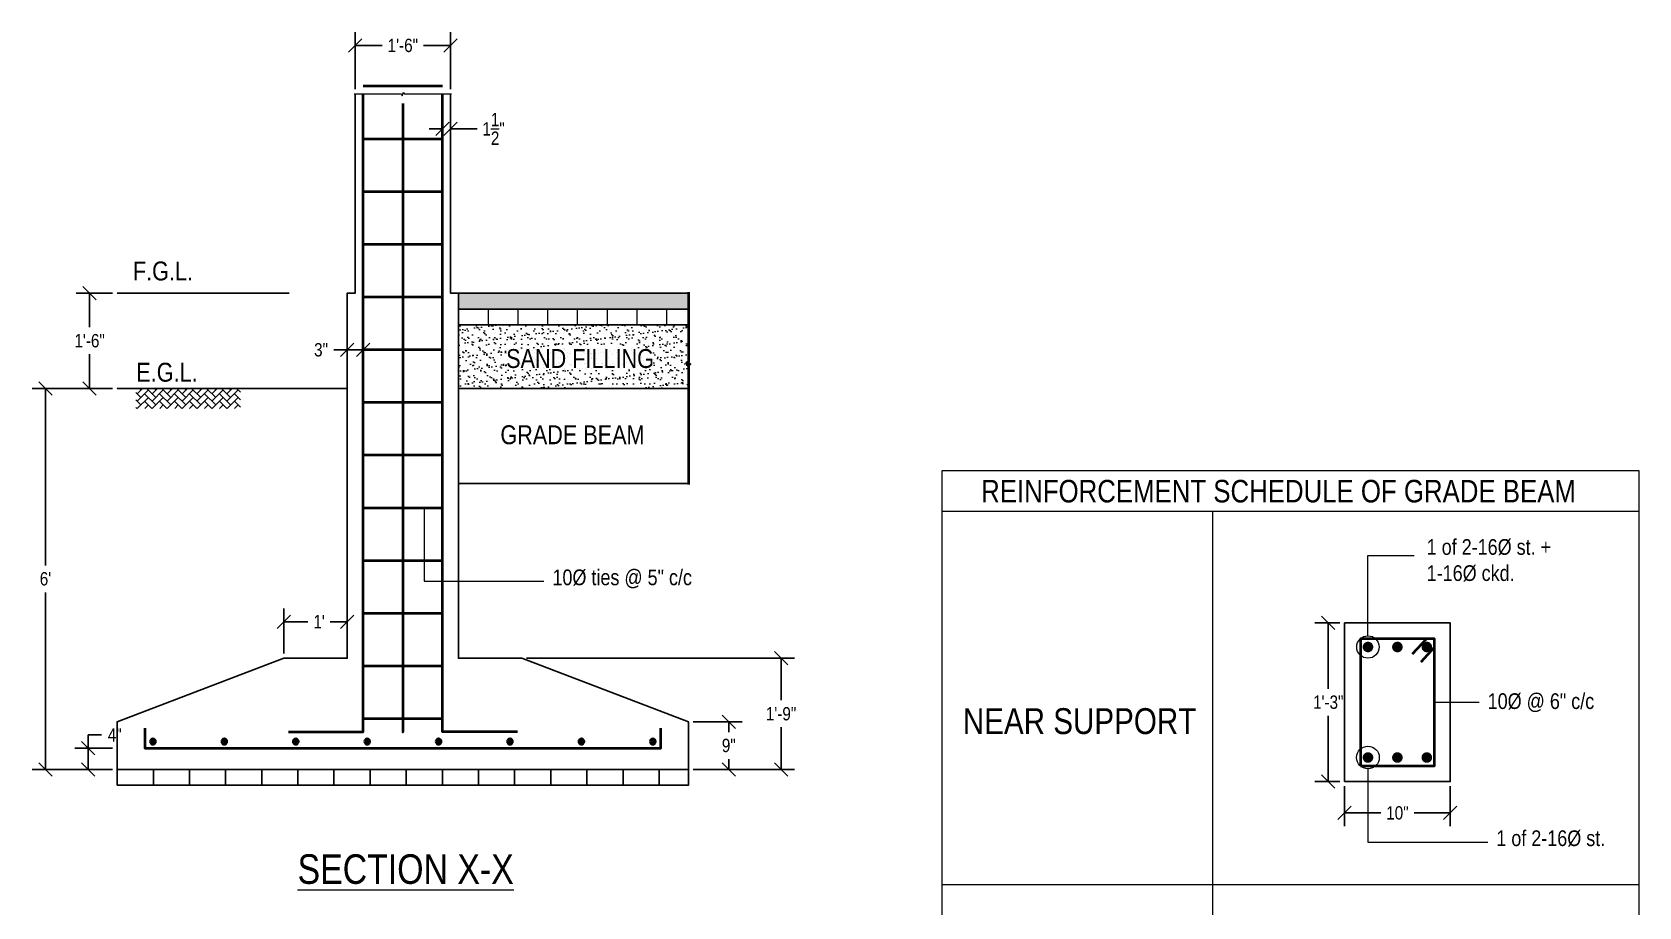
# Model space of a CAD drawing. Header units: inches. Extents: x 442 to 751, y 203 to 530.
# Drawn here: x 447.7 to 751.4, y 364.4 to 529.8 of the extents above; entities that cross this region are included whole.
import ezdxf

# ---------------------------------------------------------------- set-up
doc = ezdxf.new("R2010")
doc.units = ezdxf.units.IN
doc.header["$LTSCALE"] = 15
doc.header["$MEASUREMENT"] = 0
for name, color, linetype, lineweight in [('Column', 200, 'Continuous', 25), ('Dimension', 2, 'Continuous', 13), ('Footing', 81, 'Continuous', 25), ('Hatch', 9, 'Continuous', 13), ('Reinforcement', 1, 'Continuous', 40), ('Text', 5, 'Continuous', 13)]:
    doc.layers.add(name, color=color, linetype=linetype, lineweight=lineweight)
doc.styles.add('AR', font='ARIALN.TTF')
doc.dimstyles.new('Ar_1.0_14', dxfattribs={"dimscale": 14, "dimtxt": 0.18, "dimasz": 0.18, "dimexe": 0.18, "dimexo": 0.0625, "dimgap": 0.09, "dimtad": 0, "dimtih": 1, "dimtoh": 1, "dimdec": 4, "dimzin": 0, "dimdsep": 46, "dimlunit": 4, "dimtxsty": 'AR', "dimblk": 'OBLIQUE', "dimcen": 0.09, "dimadec": 0, "dimazin": 0, "dimtfac": 1, "dimtdec": 4, "dimtofl": 0, "dimtmove": 0, "dimatfit": 3, "dimfxl": 1, "dimtolj": 1, "dimtzin": 0, "dimarcsym": 0})
doc.dimstyles.new('AR_1.0_14_0.5', dxfattribs={"dimscale": 14, "dimtxt": 0.18, "dimasz": 0.18, "dimexe": 0.18, "dimexo": 0.0625, "dimgap": 0.09, "dimtad": 0, "dimtih": 1, "dimtoh": 1, "dimdec": 4, "dimlfac": 0.5, "dimzin": 0, "dimdsep": 46, "dimlunit": 4, "dimtxsty": 'AR', "dimblk": 'OBLIQUE', "dimcen": 0.09, "dimadec": 0, "dimazin": 0, "dimtfac": 1, "dimtdec": 4, "dimtofl": 0, "dimtmove": 0, "dimatfit": 3, "dimfxl": 1, "dimtolj": 1, "dimtzin": 0, "dimarcsym": 0})

# ---------------------------------------------------------------- blocks, each defined once
blk = doc.blocks.new('*U1')
at = {"layer": 'Reinforcement'}
blk.add_line((2.47, 0), (2.47, 15), dxfattribs=at)
blk = doc.blocks.new('*U2')
at = {"layer": 'Reinforcement', "color": 0, "linetype": 'ByBlock', "lineweight": -2, "transparency": 16777216, "rotation": 89.99999999999993}
for p in [(525.24, 517.05), (525.24, 507.09), (525.24, 497.12), (525.24, 487.16), (525.24, 477.2), (525.24, 467.24), (525.24, 457.28), (525.24, 447.31), (525.24, 437.35), (525.24, 427.39), (525.24, 417.43), (525.24, 407.47), (525.24, 397.5)]:
    blk.add_blockref('*U1', p, dxfattribs=at)
blk = doc.blocks.new('*U3')
at = {"layer": 'Reinforcement'}
h = blk.add_hatch(color=256, dxfattribs=at)
h.dxf.hatch_style = 1
h.paths.add_polyline_path([(1.61, 0.84, 1), (0.61, 0.84, 1)])
blk.add_lwpolyline([(0.61, 0.84, 1), (1.61, 0.84, 1)], format="xyb", close=True, dxfattribs=at)
blk = doc.blocks.new('*U4')
at = {"layer": 'Reinforcement', "color": 0, "linetype": 'ByBlock', "lineweight": -2, "transparency": 16777216}
for p in [(468.98, 394.43), (482.48, 394.43), (495.98, 394.43), (509.49, 394.43), (522.99, 394.43), (536.49, 394.43), (549.99, 394.43), (563.49, 394.43)]:
    blk.add_blockref('*U3', p, dxfattribs=at)
blk = doc.blocks.new('_Oblique')
at = {"color": 0, "linetype": 'ByBlock', "lineweight": -2}
blk.add_line((-0.5, -0.5), (0.5, 0.5), dxfattribs=at)
blk = doc.blocks.new('*D6')
at = {"layer": 'Defpoints', "color": 0, "transparency": 16777216}
for p in [(695.78, 418.11), (692.71, 388.11), (695.78, 388.11)]:
    blk.add_point(p, dxfattribs=at)
at = {"layer": 'Dimension', "color": 0, "lineweight": -2, "transparency": 16777216}
for p, q in [((694.91, 418.11), (690.19, 418.11)), ((692.71, 418.11), (692.71, 405.65)), ((692.71, 388.11), (692.71, 400.56)), ((694.91, 388.11), (690.19, 388.11))]:
    blk.add_line(p, q, dxfattribs=at)
at = {"layer": 'Dimension', "color": 0, "lineweight": -2, "transparency": 16777216, "xscale": 2.52, "yscale": 2.52, "zscale": 2.52}
for p, rotation in [((692.71, 418.11), 90), ((692.71, 388.11), 270)]:
    blk.add_blockref('_Oblique', p, dxfattribs=dict(at, rotation=rotation))
at = {"layer": 'Dimension', "color": 0, "transparency": 16777216, "insert": (692.71, 403.11), "char_height": 2.52, "attachment_point": 5, "style": 'AR'}
blk.add_mtext('\\A1;1\'-3"', dxfattribs=at)
blk = doc.blocks.new('*D8')
at = {"layer": 'Defpoints', "color": 0, "transparency": 16777216}
for p in [(695.78, 388.11), (715.78, 388.11), (715.78, 382.19)]:
    blk.add_point(p, dxfattribs=at)
at = {"layer": 'Dimension', "color": 0, "lineweight": -2, "transparency": 16777216}
for p, q in [((695.78, 387.23), (695.78, 379.67)), ((715.78, 387.23), (715.78, 379.67)), ((695.78, 382.19), (702.63, 382.19)), ((715.78, 382.19), (708.94, 382.19))]:
    blk.add_line(p, q, dxfattribs=at)
at = {"layer": 'Dimension', "color": 0, "lineweight": -2, "transparency": 16777216, "xscale": 2.52, "yscale": 2.52, "zscale": 2.52, "rotation": 180}
blk.add_blockref('_Oblique', (695.78, 382.19), dxfattribs=at)
at = {"layer": 'Dimension', "color": 0, "lineweight": -2, "transparency": 16777216, "xscale": 2.52, "yscale": 2.52, "zscale": 2.52}
blk.add_blockref('_Oblique', (715.78, 382.19), dxfattribs=at)
at = {"layer": 'Dimension', "color": 0, "transparency": 16777216, "insert": (705.78, 382.19), "char_height": 2.52, "attachment_point": 5, "style": 'AR'}
blk.add_mtext('\\A1;10"', dxfattribs=at)
blk = doc.blocks.new('*D20')
at = {"layer": 'Defpoints', "color": 0, "transparency": 16777216}
for p in [(458.26, 394.43), (463.74, 394.43), (463.74, 390.43)]:
    blk.add_point(p, dxfattribs=at)
at = {"layer": 'Dimension', "color": 0, "lineweight": -2, "transparency": 16777216}
for p, q in [((458.26, 394.43), (458.26, 396.95)), ((458.26, 396.95), (460.78, 396.95)), ((462.87, 394.43), (455.74, 394.43)), ((458.26, 390.43), (458.26, 394.43)), ((462.87, 390.43), (455.74, 390.43))]:
    blk.add_line(p, q, dxfattribs=at)
at = {"layer": 'Dimension', "color": 0, "lineweight": -2, "transparency": 16777216, "xscale": 2.52, "yscale": 2.52, "zscale": 2.52}
for p, rotation in [((458.26, 394.43), 90), ((458.26, 390.43), 270)]:
    blk.add_blockref('_Oblique', p, dxfattribs=dict(at, rotation=rotation))
at = {"layer": 'Dimension', "color": 0, "transparency": 16777216, "insert": (463.27, 396.95), "char_height": 2.52, "attachment_point": 5, "style": 'AR'}
blk.add_mtext('\\A1;4"', dxfattribs=at)
blk = doc.blocks.new('*D21')
at = {"layer": 'Defpoints', "color": 0, "transparency": 16777216}
for p in [(571.74, 399.43), (579.37, 399.43), (571.74, 390.43)]:
    blk.add_point(p, dxfattribs=at)
at = {"layer": 'Dimension', "color": 0, "lineweight": -2, "transparency": 16777216}
for p, q in [((572.62, 399.43), (581.89, 399.43)), ((579.37, 399.43), (579.37, 397.48)), ((579.37, 390.43), (579.37, 392.38)), ((572.62, 390.43), (581.89, 390.43))]:
    blk.add_line(p, q, dxfattribs=at)
at = {"layer": 'Dimension', "color": 0, "lineweight": -2, "transparency": 16777216, "xscale": 2.52, "yscale": 2.52, "zscale": 2.52}
for p, rotation in [((579.37, 399.43), 90), ((579.37, 390.43), 270)]:
    blk.add_blockref('_Oblique', p, dxfattribs=dict(at, rotation=rotation))
at = {"layer": 'Dimension', "color": 0, "transparency": 16777216, "insert": (579.37, 394.93), "char_height": 2.52, "attachment_point": 5, "style": 'AR'}
blk.add_mtext('\\A1;9"', dxfattribs=at)
blk = doc.blocks.new('*D22')
at = {"layer": 'Defpoints', "color": 0, "transparency": 16777216}
for p in [(540.24, 411.43), (571.74, 390.43), (589.25, 390.43)]:
    blk.add_point(p, dxfattribs=at)
at = {"layer": 'Dimension', "color": 0, "lineweight": -2, "transparency": 16777216}
for p, q in [((541.12, 411.43), (591.77, 411.43)), ((589.25, 411.43), (589.25, 403.48)), ((589.25, 390.43), (589.25, 398.38)), ((572.62, 390.43), (591.77, 390.43))]:
    blk.add_line(p, q, dxfattribs=at)
at = {"layer": 'Dimension', "color": 0, "lineweight": -2, "transparency": 16777216, "xscale": 2.52, "yscale": 2.52, "zscale": 2.52}
for p, rotation in [((589.25, 411.43), 90), ((589.25, 390.43), 270)]:
    blk.add_blockref('_Oblique', p, dxfattribs=dict(at, rotation=rotation))
at = {"layer": 'Dimension', "color": 0, "transparency": 16777216, "insert": (589.25, 400.93), "char_height": 2.52, "attachment_point": 5, "style": 'AR'}
blk.add_mtext('\\A1;1\'-9"', dxfattribs=at)
blk = doc.blocks.new('*D23')
at = {"layer": 'Defpoints', "color": 0, "transparency": 16777216}
for p in [(507.24, 418.34), (495.24, 411.43), (507.24, 411.43)]:
    blk.add_point(p, dxfattribs=at)
at = {"layer": 'Dimension', "color": 0, "lineweight": -2, "transparency": 16777216}
for p, q in [((495.24, 412.31), (495.24, 420.86)), ((507.24, 412.31), (507.24, 420.86)), ((495.24, 418.34), (499.79, 418.34)), ((507.24, 418.34), (504.02, 418.34))]:
    blk.add_line(p, q, dxfattribs=at)
at = {"layer": 'Dimension', "color": 0, "lineweight": -2, "transparency": 16777216, "xscale": 2.52, "yscale": 2.52, "zscale": 2.52, "rotation": 180}
blk.add_blockref('_Oblique', (495.24, 418.34), dxfattribs=at)
at = {"layer": 'Dimension', "color": 0, "lineweight": -2, "transparency": 16777216, "xscale": 2.52, "yscale": 2.52, "zscale": 2.52}
blk.add_blockref('_Oblique', (507.24, 418.34), dxfattribs=at)
at = {"layer": 'Dimension', "color": 0, "transparency": 16777216, "insert": (501.91, 418.34), "char_height": 2.52, "attachment_point": 5, "style": 'AR'}
blk.add_mtext("\\A1;1'", dxfattribs=at)
blk = doc.blocks.new('*D24')
at = {"layer": 'Defpoints', "color": 0, "transparency": 16777216}
for p in [(507.24, 469.71), (507.24, 469.71), (510.24, 469.71)]:
    blk.add_point(p, dxfattribs=at)
at = {"layer": 'Dimension', "color": 0, "lineweight": -2, "transparency": 16777216}
for p, q in [((507.24, 470.58), (507.24, 472.23)), ((510.24, 470.58), (510.24, 472.23)), ((507.24, 469.71), (504.72, 469.71)), ((510.24, 469.71), (507.24, 469.71))]:
    blk.add_line(p, q, dxfattribs=at)
at = {"layer": 'Dimension', "color": 0, "lineweight": -2, "transparency": 16777216, "xscale": 2.52, "yscale": 2.52, "zscale": 2.52, "rotation": 180}
blk.add_blockref('_Oblique', (507.24, 469.71), dxfattribs=at)
at = {"layer": 'Dimension', "color": 0, "lineweight": -2, "transparency": 16777216, "xscale": 2.52, "yscale": 2.52, "zscale": 2.52}
blk.add_blockref('_Oblique', (510.24, 469.71), dxfattribs=at)
at = {"layer": 'Dimension', "color": 0, "transparency": 16777216, "insert": (502.27, 469.71), "char_height": 2.52, "attachment_point": 5, "style": 'AR'}
blk.add_mtext('\\A1;3"', dxfattribs=at)
blk = doc.blocks.new('*D25')
at = {"layer": 'Defpoints', "color": 0, "transparency": 16777216}
for p in [(525.24, 511.48), (526.74, 511.48), (526.74, 496.34)]:
    blk.add_point(p, dxfattribs=at)
at = {"layer": 'Dimension', "color": 0, "lineweight": -2, "transparency": 16777216}
for p, q in [((525.24, 512.35), (525.24, 514)), ((526.74, 497.22), (526.74, 514)), ((525.24, 511.48), (522.72, 511.48)), ((526.74, 511.48), (531.78, 511.48))]:
    blk.add_line(p, q, dxfattribs=at)
at = {"layer": 'Dimension', "color": 0, "lineweight": -2, "transparency": 16777216, "xscale": 2.52, "yscale": 2.52, "zscale": 2.52}
blk.add_blockref('_Oblique', (525.24, 511.48), dxfattribs=at)
at = {"layer": 'Dimension', "color": 0, "lineweight": -2, "transparency": 16777216, "xscale": 2.52, "yscale": 2.52, "zscale": 2.52, "rotation": 180}
blk.add_blockref('_Oblique', (526.74, 511.48), dxfattribs=at)
at = {"layer": 'Dimension', "color": 0, "transparency": 16777216, "insert": (534.89, 511.48), "char_height": 2.52, "attachment_point": 5, "style": 'AR'}
blk.add_mtext('\\A1;1{\\H1x;\\S1/2;}"', dxfattribs=at)
blk = doc.blocks.new('*D28')
at = {"layer": 'Defpoints', "color": 0, "transparency": 16777216}
for p in [(526.74, 527.24), (508.74, 518.08), (526.74, 518.08)]:
    blk.add_point(p, dxfattribs=at)
at = {"layer": 'Dimension', "color": 0, "lineweight": -2, "transparency": 16777216}
for p, q in [((508.74, 518.96), (508.74, 529.76)), ((526.74, 518.96), (526.74, 529.76)), ((508.74, 527.24), (513.83, 527.24)), ((526.74, 527.24), (521.65, 527.24))]:
    blk.add_line(p, q, dxfattribs=at)
at = {"layer": 'Dimension', "color": 0, "lineweight": -2, "transparency": 16777216, "xscale": 2.52, "yscale": 2.52, "zscale": 2.52, "rotation": 180}
blk.add_blockref('_Oblique', (508.74, 527.24), dxfattribs=at)
at = {"layer": 'Dimension', "color": 0, "lineweight": -2, "transparency": 16777216, "xscale": 2.52, "yscale": 2.52, "zscale": 2.52}
blk.add_blockref('_Oblique', (526.74, 527.24), dxfattribs=at)
at = {"layer": 'Dimension', "color": 0, "transparency": 16777216, "insert": (517.74, 527.24), "char_height": 2.52, "attachment_point": 5, "style": 'AR'}
blk.add_mtext('\\A1;1\'-6"', dxfattribs=at)
blk = doc.blocks.new('*U29')
at = {"layer": 'Footing'}
blk.add_line((0, 3), (0, 0), dxfattribs=at)
blk = doc.blocks.new('*U30')
at = {"layer": 'Hatch', "color": 0, "linetype": 'ByBlock', "lineweight": -2, "transparency": 16777216}
for p in [(463.74, 387.43), (470.57, 387.43), (477.4, 387.43), (484.23, 387.43), (491.06, 387.43), (497.89, 387.43), (504.72, 387.43), (511.55, 387.43), (518.38, 387.43), (525.21, 387.43), (532.05, 387.43), (538.88, 387.43), (545.71, 387.43), (552.54, 387.43), (559.37, 387.43), (566.2, 387.43)]:
    blk.add_blockref('*U29', p, dxfattribs=at)
blk = doc.blocks.new('*U31')
at = {"layer": 'Hatch'}
blk.add_line((0, 3), (0, 0), dxfattribs=at)
blk = doc.blocks.new('*U32')
at = {"color": 0, "linetype": 'ByBlock', "lineweight": -2, "transparency": 16777216}
for p in [(528.24, 474.43), (533.86, 474.43), (539.49, 474.43), (545.11, 474.43), (550.73, 474.43), (556.35, 474.43), (561.98, 474.43), (567.6, 474.43)]:
    blk.add_blockref('*U31', p, dxfattribs=at)
blk = doc.blocks.new('*D33')
at = {"layer": 'Defpoints', "color": 0, "transparency": 16777216}
for p in [(463.74, 480.43), (458.52, 462.43), (463.74, 462.43)]:
    blk.add_point(p, dxfattribs=at)
at = {"layer": 'Dimension', "color": 0, "lineweight": -2, "transparency": 16777216}
for p, q in [((462.87, 480.43), (456, 480.43)), ((458.52, 480.43), (458.52, 473.98)), ((458.52, 462.43), (458.52, 468.88)), ((462.87, 462.43), (456, 462.43))]:
    blk.add_line(p, q, dxfattribs=at)
at = {"layer": 'Dimension', "color": 0, "lineweight": -2, "transparency": 16777216, "xscale": 2.52, "yscale": 2.52, "zscale": 2.52}
for p, rotation in [((458.52, 480.43), 90), ((458.52, 462.43), 270)]:
    blk.add_blockref('_Oblique', p, dxfattribs=dict(at, rotation=rotation))
at = {"layer": 'Dimension', "color": 0, "transparency": 16777216, "insert": (458.52, 471.43), "char_height": 2.52, "attachment_point": 5, "style": 'AR'}
blk.add_mtext('\\A1;1\'-6"', dxfattribs=at)
blk = doc.blocks.new('*D34')
at = {"layer": 'Defpoints', "color": 0, "transparency": 16777216}
for p in [(463.74, 462.43), (450.17, 390.43), (463.74, 390.43)]:
    blk.add_point(p, dxfattribs=at)
at = {"layer": 'Dimension', "color": 0, "lineweight": -2, "transparency": 16777216}
for p, q in [((462.87, 462.43), (447.65, 462.43)), ((450.17, 462.43), (450.17, 428.98)), ((450.17, 390.43), (450.17, 423.88)), ((462.87, 390.43), (447.65, 390.43))]:
    blk.add_line(p, q, dxfattribs=at)
at = {"layer": 'Dimension', "color": 0, "lineweight": -2, "transparency": 16777216, "xscale": 2.52, "yscale": 2.52, "zscale": 2.52}
for p, rotation in [((450.17, 462.43), 90), ((450.17, 390.43), 270)]:
    blk.add_blockref('_Oblique', p, dxfattribs=dict(at, rotation=rotation))
at = {"layer": 'Dimension', "color": 0, "transparency": 16777216, "insert": (450.17, 426.43), "char_height": 2.52, "attachment_point": 5, "style": 'AR'}
blk.add_mtext("\\A1;6'", dxfattribs=at)

msp = doc.modelspace()

# ---------------------------------------------------------------- hatches: boundary and pattern name
at = {"layer": 'Hatch'}
h = msp.add_hatch(dxfattribs=at)
h.set_pattern_fill('AR-CONC', color=256, scale=0.5)
h.set_pattern_definition([(50, (0, 0), (3.586301, -0.313761), [0.375, -4.125]), (355, (0, 0), (-0.693757, 3.76096), [0.3, -3.3]), (100.45144, (0.299, -0.026), (2.892544, 3.4472), [0.318701, -3.50571]), (46.1842, (0, 1), (5.336207, -0.827596), [0.5625, -6.1875]), (96.6356, (0.4447, 0.931), (4.67331, 4.870593), [0.47805, -5.25857]), (351.1842, (0, 1), (4.67331, 4.870593), [0.45, -4.95]), (21, (0.5, 0.75), (2.984535, -2.013094), [0.375, -4.125]), (326, (0.5, 0.75), (1.216577, 3.62575), [0.3, -3.3]), (71.45144, (0.7487, 0.5822), (4.201112, 1.612656), [0.318701, -3.50571]), (37.5, (0, 0), (0.0607993, 1.6644693), [0, -3.26, 0, -3.35, 0, -3.3125]), (7.5, (0, 0), (1.3153477, 1.9720586), [0, -1.91, 0, -3.185, 0, -1.2625]), (327.5, (-1.115, 0), (2.6691122, -0.1127744), [0, -1.25, 0, -3.9, 0, -5.175]), (317.5, (-1.615, 0), (2.915931, 0.500525), [0, -1.625, 0, -2.59, 0, -3.675])])
h.paths.add_polyline_path([(571.74045, 480.43027), (528.24045, 480.43027), (528.24045, 477.43027), (571.74045, 477.43027)])
h.paths.add_polyline_path([(526.74045, 286.0697), (526.74045, 298.0697), (508.74045, 298.0697), (508.74045, 286.0697)])
h = msp.add_hatch(dxfattribs=at)
h.set_pattern_fill('AR-SAND', color=256)
h.paths.add_polyline_path([(571.74045, 474.43027), (528.24045, 474.43027), (528.24045, 462.43027), (571.74045, 462.43027), (571.74045, 466.88954), (572.08389, 467.01454), (571.39702, 467.26454), (571.74045, 467.38954)])
h.paths.add_polyline_path([(536.34975, 465.30545), (566.14895, 465.30545), (566.14895, 470.84691), (536.34975, 470.84691)], flags=24)
h = msp.add_hatch(dxfattribs=at)
h.set_pattern_fill('AR-HBONE', color=256, scale=0.25)
h.set_pattern_definition([(45, (-7.6731, -18), (0, 1.4142136), [3, -1]), (135, (-6.966, -17.2929), (1e-16, 1.4142136), [3, -1])])
h.paths.add_polyline_path([(487.03142, 458.61842), (487.03142, 462.43027), (467.26583, 462.43027), (467.26583, 458.61842)])

# ---------------------------------------------------------------- linework, layer by layer
for p, q in [((463.74045, 480.43027), (496.24762, 480.43027)), ((528.24045, 477.43027), (571.74045, 477.43027)), ((528.24045, 474.43027), (571.74045, 474.43027)), ((571.74045, 462.43027), (528.24045, 462.43027)), ((571.74045, 444.43027), (528.24045, 444.43027))]:
    msp.add_line(p, q)
msp.add_lwpolyline([(507.24045, 462.43027), (463.74045, 462.43027)], close=True)
at = {"layer": 'Column'}
msp.add_line((526.74045, 480.43027), (526.74045, 518.0803), dxfattribs=at)
msp.add_lwpolyline([(463.74045, 387.43027), (463.74045, 399.43027), (495.24045, 411.43027), (507.24045, 411.43027), (507.24045, 480.43027), (508.74045, 480.43027), (508.74045, 518.0803)], dxfattribs=at)
msp.add_lwpolyline([(695.78048, 388.10757), (715.78048, 388.10757), (715.78048, 418.10757), (695.78048, 418.10757)], close=True, dxfattribs=at)
at = {"layer": 'Dimension'}
msp.add_line((712.78048, 403.10757), (721.23343, 403.10757), dxfattribs=at)
at = {"layer": 'Dimension', "linetype": 'Continuous', "ltscale": 5}
msp.add_lwpolyline([(508.56045, 518.0803), (517.49045, 518.0803), (517.61545, 517.73687), (517.86545, 518.42374), (517.99045, 518.0803), (526.92045, 518.0803)], dxfattribs=at)
at = {"layer": 'Dimension'}
for points in [[(521.76269, 439.82116), (521.76269, 425.96834), (544.39968, 425.96834)], [(700.21879, 415.67413), (700.21879, 430.82409), (708.93917, 430.82409)], [(700.21879, 390.51939), (700.21879, 376.66657), (722.85578, 376.66657)]]:
    msp.add_lwpolyline(points, dxfattribs=at)
for centre, radius in [((700.21879, 413.55356), 2.12057), ((700.21879, 392.66158), 2.14219)]:
    msp.add_circle(centre, radius, dxfattribs=at)
at = {"layer": 'Footing'}
msp.add_line((571.74045, 390.43027), (463.74045, 390.43027), dxfattribs=at)
msp.add_lwpolyline([(571.74045, 480.43027), (526.74045, 480.43027), (528.24045, 480.43027), (528.24045, 411.43027), (540.24045, 411.43027), (571.74045, 399.43027), (571.74045, 387.43027), (463.74045, 387.43027)], dxfattribs=at)
at = {"layer": 'Hatch'}
for p, q in [((619.68038, 439.22607), (751.43474, 439.22607)), ((670.79819, 439.22607), (670.79819, 289.46874)), ((619.68038, 368.66733), (751.43474, 368.66733))]:
    msp.add_line(p, q, dxfattribs=at)
msp.add_lwpolyline([(619.68038, 289.46874), (619.68038, 439.22607), (619.68038, 446.9082), (751.43474, 446.9082), (751.43474, 289.46874)], close=True, dxfattribs=at)
at = {"layer": 'Reinforcement'}
for p, q in [((517.74045, 516.26426), (517.74045, 397.50298)), ((711.28749, 415.10757), (708.59883, 412.20265)), ((712.78048, 413.49449), (710.20709, 410.71412))]:
    msp.add_line(p, q, dxfattribs=at)
for points in [[(496.0899, 397.50298), (510.24045, 397.50298), (510.24045, 518.0803)], [(539.391, 397.50298), (525.24045, 397.50298), (525.24045, 518.0803)], [(468.97903, 398.20735), (468.97903, 394.43027), (566.50188, 394.43027), (566.50188, 398.20735)]]:
    msp.add_lwpolyline(points, dxfattribs=at)
at = {"layer": 'Reinforcement', "linetype": 'Continuous'}
msp.add_lwpolyline([(571.74045, 480.61027), (571.74045, 467.38954), (571.39702, 467.26454), (572.08389, 467.01454), (571.74045, 466.88954), (571.74045, 444.25027)], dxfattribs=at)
at = {"layer": 'Reinforcement'}
msp.add_lwpolyline([(698.78048, 391.10757), (712.78048, 391.10757), (712.78048, 415.10757), (698.78048, 415.10757)], close=True, dxfattribs=at)
for points, const_width in [([(699.71879, 413.55356, 1), (700.71879, 413.55356, 1)], 1), ([(705.28048, 413.55356, 1), (706.28048, 413.55356, 1)], 1), ([(711.84216, 413.55356, -1), (710.84216, 413.55356, -1)], 1), ([(517.61545, 397.50298, 1), (517.86545, 397.50298, 1)], 0.25), ([(699.71879, 392.66158, -1), (700.71879, 392.66158, -1)], 1), ([(705.28048, 392.66158, -1), (706.28048, 392.66158, -1)], 1), ([(711.84216, 392.66158, 1), (710.84216, 392.66158, 1)], 1)]:
    msp.add_lwpolyline(points, format="xyb", close=True, dxfattribs=dict(at, const_width=const_width))

# ---------------------------------------------------------------- block references
msp.add_blockref('*U32', (0, 0))
at = {"layer": 'Hatch'}
msp.add_blockref('*U30', (0, 0), dxfattribs=at)
at = {"layer": 'Reinforcement'}
for name, p in [('*U2', (0, 0)), ('*U4', (0.40272, 0.40273))]:
    msp.add_blockref(name, p, dxfattribs=at)

# ---------------------------------------------------------------- texts
at = {"layer": 'Dimension', "char_height": 2.965972, "attachment_point": 1, "style": 'AR'}
for s, insert in [('1 of 2-16Ø st. +\\P1-16Ø ckd.', (711.32198, 433.94352)), ('10Ø ties @ 5" c/c', (546.02725, 428.19854)), ('10Ø @ 6" c/c', (722.84877, 404.80165)), ('1 of 2-16Ø st. ', (724.48336, 378.89677))]:
    msp.add_mtext_dynamic_manual_height_columns(s, width=29.1725661, gutter_width=14.82986, heights=[0], dxfattribs=dict(at, insert=insert))
at = {"layer": 'Text', "style": 'AR'}
for s, height, p in [('F.G.L.', 3.570107, (466.70398, 482.8329)), ('SAND FILLING', 3.5701075, (537.27333, 466.28991)), ('E.G.L.', 3.570107, (467.34255, 463.69666)), ('GRADE BEAM', 3.570107, (536.18145, 451.88366)), ('REINFORCEMENT SCHEDULE OF GRADE BEAM', 4.258, (627.08547, 440.88189)), ('NEAR SUPPORT', 4.884282, (623.62227, 397.10462)), ('%%USECTION X-X', 5.5857294, (497.83379, 368.78916))]:
    msp.add_text(s, height=height, dxfattribs=at).set_placement(p)

# ---------------------------------------------------------------- dimensions: what is measured, and where the dimension line sits
at = {"layer": 'Dimension'}
for base, p1, p2, dimstyle, picture, middle in [((526.74045, 527.23999), (508.74045, 518.0803), (526.74045, 518.0803), 'Ar_1.0_14', '*D28', (517.74045, 527.23999)), ((526.74045, 511.47967), (525.24045, 511.47967), (526.74045, 496.34015), 'Ar_1.0_14', '*D25', (534.89006, 511.47967)), ((507.24045, 469.70733), (510.24045, 469.70733), (507.24045, 469.70733), 'Ar_1.0_14', '*D24', (502.27093, 469.70733)), ((715.78048, 382.18523), (695.78048, 388.10757), (715.78048, 388.10757), 'AR_1.0_14_0.5', '*D8', (705.78048, 382.18523))]:
    dim = msp.add_linear_dim(base=base, p1=p1, p2=p2, dimstyle=dimstyle, dxfattribs=at)
    dim.commit()
    dim.dimension.update_dxf_attribs({"geometry": picture, "text_midpoint": middle})
for base, p1, p2, dimstyle, picture, middle in [((458.51892, 462.43027), (463.74045, 480.43027), (463.74045, 462.43027), 'Ar_1.0_14', '*D33', (458.51892, 471.43027)), ((450.17003, 390.43027), (463.74045, 462.43027), (463.74045, 390.43027), 'Ar_1.0_14', '*D34', (450.17003, 426.43027)), ((692.70524, 388.10757), (695.78048, 418.10757), (695.78048, 388.10757), 'AR_1.0_14_0.5', '*D6', (692.70524, 403.10757)), ((589.24624, 390.43027), (540.24045, 411.43027), (571.74045, 390.43027), 'Ar_1.0_14', '*D22', (589.24624, 400.93027)), ((458.25763, 394.43027), (463.74045, 390.43027), (463.74045, 394.43027), 'Ar_1.0_14', '*D20', (463.26841, 396.95027)), ((579.37092, 399.43027), (571.74045, 390.43027), (571.74045, 399.43027), 'Ar_1.0_14', '*D21', (579.37092, 394.93027))]:
    dim = msp.add_linear_dim(base=base, p1=p1, p2=p2, angle=90, dimstyle=dimstyle, dxfattribs=at)
    dim.commit()
    dim.dimension.update_dxf_attribs({"geometry": picture, "text_midpoint": middle})
dim = msp.add_linear_dim(base=(507.24045, 418.34153), p1=(495.24045, 411.43027), p2=(507.24045, 411.43027), dimstyle='Ar_1.0_14', dxfattribs=at)
dim.commit()
dim.dimension.update_dxf_attribs({"geometry": '*D23', "text_midpoint": (501.90604, 418.34153), "dimtype": 160})

doc.saveas('drawing.dxf')
